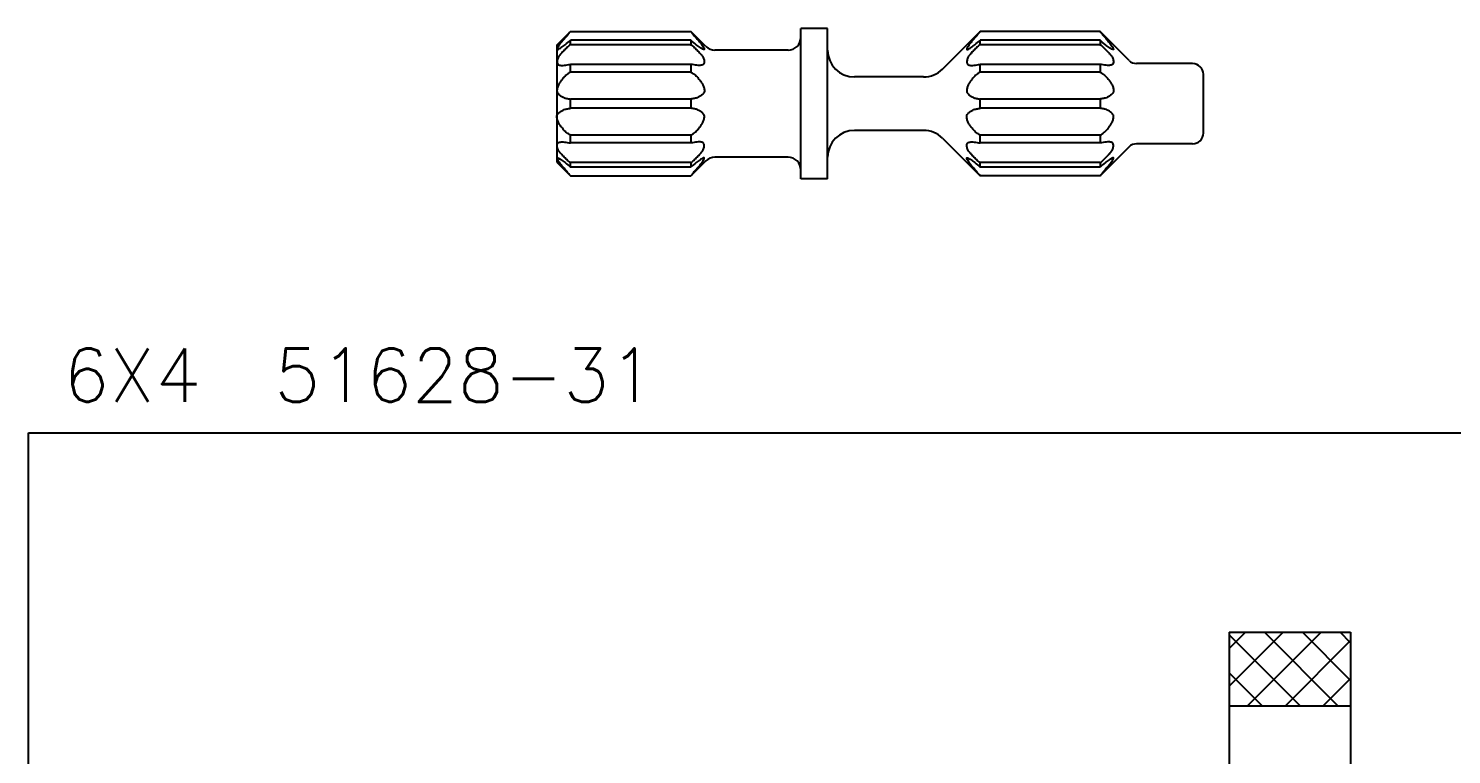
# Model space of a CAD drawing. Extents: x 0 to 74.6, y -2.9 to 21.7.
# Drawn here: x 52.24 to 58.89, y 18.3 to 21.69 of the extents above; entities that cross this region are included whole.
import ezdxf
from ezdxf.enums import TextEntityAlignment as Align

# ---------------------------------------------------------------- set-up
doc = ezdxf.new("R2010")
doc.units = 0
doc.header["$LTSCALE"] = 0.3
doc.header["$MEASUREMENT"] = 0
doc.linetypes.add('CENTER', pattern=[2, 1.25, -0.25, 0.25, -0.25])
doc.layers.add('L1_', color=7, linetype='CONTINUOUS')
doc.layers.add('NOTES', color=2, linetype='CONTINUOUS')
doc.styles.add('250', font='ROMANS', dxfattribs={"height": 0.25})

# ---------------------------------------------------------------- blocks, each defined once
blk = doc.blocks.new('B1457')
at = {"layer": 'L1_', "color": 7, "linetype": 'Continuous'}
for p, q in [((21.947, 1.5733), (22.1992, 1.8255)), ((21.947, 1.7501), (22.0224, 1.8255)), ((22.2785, 1.4821), (21.947, 1.8135)), ((22.0326, 1.4821), (22.376, 1.8255)), ((22.4552, 1.4821), (22.1119, 1.8255)), ((22.514, 1.6001), (22.2887, 1.8255)), ((22.514, 1.7769), (22.4654, 1.8255)), ((22.2094, 1.4821), (22.514, 1.7867)), ((22.1017, 1.4821), (21.947, 1.6368)), ((22.3862, 1.4821), (22.514, 1.61))]:
    blk.add_line(p, q, dxfattribs=at)

msp = doc.modelspace()

# ---------------------------------------------------------------- linework, layer by layer
at = {"layer": 'L1_', "color": 2, "linetype": 'Continuous'}
for p, q in [((54.7129, 21.6107, 2.82), (54.7754, 21.6732, 2.82)), ((54.7754, 21.6732, 2.82), (55.3379, 21.6732, 2.82)), ((55.4079, 21.6033, 2.82), (55.3379, 21.6732, 2.82)), ((55.8519, 20.9845, 2.82), (55.8519, 21.687, 2.82)), ((55.9769, 20.9845, 2.82), (55.9769, 21.687, 2.82)), ((56.5135, 21.4974, 2.82), (56.6894, 21.6732, 2.82)), ((57.2494, 21.6732, 2.82), (56.6894, 21.6732, 2.82)), ((57.3848, 21.5379, 2.82), (57.2494, 21.6732, 2.82)), ((54.7129, 21.0607, 2.82), (54.7129, 21.6107, 2.82)), ((55.7919, 21.5857, 2.82), (55.4503, 21.5857, 2.82)), ((57.7319, 21.1982, 2.82), (57.7319, 21.4732, 2.82)), ((56.4252, 21.4607, 2.82), (56.1019, 21.4607, 2.82)), ((56.4252, 21.2107, 2.82), (56.1019, 21.2107, 2.82)), ((56.5135, 21.1741, 2.82), (56.6894, 20.9982, 2.82)), ((55.7919, 21.0857, 2.82), (55.4503, 21.0857, 2.82)), ((57.3848, 21.1336, 2.82), (57.2494, 20.9982, 2.82)), ((54.7129, 21.0607, 2.82), (54.7754, 20.9982, 2.82)), ((55.4079, 21.0682, 2.82), (55.3379, 20.9982, 2.82)), ((54.7754, 20.9982, 2.82), (55.3379, 20.9982, 2.82)), ((57.2494, 20.9982, 2.82), (56.6894, 20.9982, 2.82)), ((57.8528, 18.8667, -1.2392), (57.8528, 18.5234, -1.4209)), ((58.4198, 18.8667, -0.6368), (58.4198, 18.5234, -0.4551))]:
    msp.add_line(p, q, dxfattribs=at)
at = {"layer": 'L1_', "color": 2, "linetype": 'CENTER'}
for p, q in [((55.9769, 21.687), (55.8519, 21.687)), ((55.9769, 20.9845), (55.8519, 20.9845))]:
    msp.add_line(p, q, dxfattribs=at)
at = {"layer": 'L1_', "color": 3, "linetype": 'Continuous'}
for p, q in [((55.3379, 21.6322), (54.7754, 21.6322)), ((54.7754, 21.6112), (54.7754, 21.6322)), ((55.3379, 21.6112), (54.7754, 21.6112)), ((55.3379, 21.6322), (55.3379, 21.6112)), ((57.2494, 21.6322), (56.6894, 21.6322)), ((56.6894, 21.6112), (56.6894, 21.6322)), ((57.2494, 21.6112), (56.6894, 21.6112)), ((57.2494, 21.6322), (57.2494, 21.6112)), ((55.3379, 21.519), (54.7754, 21.519)), ((54.7754, 21.4826), (54.7754, 21.519)), ((55.3379, 21.4826), (54.7754, 21.4826)), ((55.3379, 21.519), (55.3379, 21.4826)), ((56.6894, 21.4826), (56.6894, 21.519)), ((57.2494, 21.519), (56.6894, 21.519)), ((57.2494, 21.4826), (56.6894, 21.4826)), ((57.2494, 21.519), (57.2494, 21.4826)), ((57.6819, 21.5232), (57.4201, 21.5232)), ((55.3379, 21.3568), (54.7754, 21.3568)), ((54.7754, 21.3147), (54.7754, 21.3568)), ((55.3379, 21.3568), (55.3379, 21.3147)), ((57.2494, 21.3568), (56.6894, 21.3568)), ((56.6894, 21.3147), (56.6894, 21.3568)), ((57.2494, 21.3568), (57.2494, 21.3147)), ((55.3379, 21.3147), (54.7754, 21.3147)), ((57.2494, 21.3147), (56.6894, 21.3147)), ((55.3379, 21.1889), (54.7754, 21.1889)), ((54.7754, 21.1525), (54.7754, 21.1889)), ((55.3379, 21.1525), (54.7754, 21.1525)), ((55.3379, 21.1889), (55.3379, 21.1525)), ((56.6894, 21.1525), (56.6894, 21.1889)), ((57.2494, 21.1889), (56.6894, 21.1889)), ((57.2494, 21.1525), (56.6894, 21.1525)), ((57.2494, 21.1889), (57.2494, 21.1525)), ((57.6819, 21.1482), (57.4201, 21.1482)), ((54.7754, 21.0393), (54.7754, 21.0603)), ((55.3379, 21.0603), (54.7754, 21.0603)), ((55.3379, 21.0393), (54.7754, 21.0393)), ((55.3379, 21.0603), (55.3379, 21.0393)), ((56.6894, 21.0393), (56.6894, 21.0603)), ((57.2494, 21.0603), (56.6894, 21.0603)), ((57.2494, 21.0393), (56.6894, 21.0393)), ((57.2494, 21.0603), (57.2494, 21.0393)), ((57.8528, 18.8667, -1.2392), (58.4198, 18.8667, -1.2392)), ((57.8528, 18.5234, -1.4209), (57.8528, 18.2104, -1.5865)), ((57.8528, 18.5234), (58.4198, 18.5234)), ((58.4198, 18.5234, -0.4551), (58.4198, 18.2104, -0.2895))]:
    msp.add_line(p, q, dxfattribs=at)
for points in [[(54.7754, 21.6732, -0.009933), (54.7594, 21.653, -0.0094), (54.7416, 21.6323, 0.011742), (54.7297, 21.6182, 0.019453), (54.723, 21.6093, 0.038964), (54.713, 21.5919, 0.318203), (54.7134, 21.5892, 0.31394), (54.7158, 21.5888, 0.036188), (54.7326, 21.5981, 0.024162), (54.7508, 21.6112, 0.016725), (54.7754, 21.6322)], [(55.3379, 21.6732, 0.009933), (55.354, 21.653, 0.0094), (55.3718, 21.6323, -0.011742), (55.3837, 21.6182, -0.019453), (55.3904, 21.6093, -0.038964), (55.4004, 21.5919, -0.318203), (55.4, 21.5892, -0.31394), (55.3976, 21.5888, -0.036188), (55.3808, 21.5981, -0.024162), (55.3626, 21.6112, -0.016725), (55.3379, 21.6322)], [(56.6894, 21.6732, -0.009933), (56.6734, 21.653, -0.0094), (56.6556, 21.6323, 0.011742), (56.6437, 21.6182, 0.019453), (56.637, 21.6093, 0.038964), (56.6269, 21.5919, 0.318203), (56.6274, 21.5892, 0.31394), (56.6298, 21.5888, 0.036188), (56.6466, 21.5981, 0.024162), (56.6648, 21.6112, 0.016725), (56.6894, 21.6322)], [(57.2494, 21.6732, 0.009933), (57.2655, 21.653, 0.0094), (57.2832, 21.6323, -0.011742), (57.2952, 21.6182, -0.019453), (57.3019, 21.6093, -0.038964), (57.3119, 21.5919, -0.318203), (57.3115, 21.5892, -0.31394), (57.3091, 21.5888, -0.036188), (57.2922, 21.5981, -0.024162), (57.2741, 21.6112, -0.016725), (57.2494, 21.6322)], [(54.7754, 21.6112, 0.051857), (54.7663, 21.6048, 0.025464), (54.75, 21.5892, 0.001412), (54.735, 21.5731, 0.004446), (54.7302, 21.568, 0.02446), (54.7215, 21.5572, 0.045631), (54.7176, 21.5509, 0.048749), (54.715, 21.5437, 0.041627), (54.7134, 21.535, 0.065034), (54.7138, 21.5255, 0.121713), (54.7158, 21.5208, 0.115954), (54.7197, 21.5176, 0.06813), (54.7278, 21.5149, 0.046127), (54.7354, 21.5142, 0.030127), (54.747, 21.5149, 0.011037), (54.7607, 21.5169, -0.010256), (54.7754, 21.519)], [(55.3379, 21.6112, -0.051857), (55.3471, 21.6048, -0.025464), (55.3634, 21.5892, -0.001412), (55.3784, 21.5731, -0.004446), (55.3832, 21.568, -0.02446), (55.3919, 21.5572, -0.045631), (55.3958, 21.5509, -0.048749), (55.3984, 21.5437, -0.041627), (55.4, 21.535, -0.065034), (55.3996, 21.5255, -0.121713), (55.3976, 21.5208, -0.115954), (55.3937, 21.5176, -0.06813), (55.3856, 21.5149, -0.046127), (55.378, 21.5142, -0.030127), (55.3664, 21.5149, -0.011037), (55.3527, 21.5169, 0.010256), (55.3379, 21.519)], [(56.6894, 21.6112, 0.051857), (56.6803, 21.6048, 0.025464), (56.664, 21.5892, 0.001412), (56.6489, 21.5731, 0.004446), (56.6442, 21.568, 0.02446), (56.6355, 21.5572, 0.045631), (56.6316, 21.5509, 0.048749), (56.629, 21.5437, 0.041627), (56.6274, 21.535, 0.065034), (56.6278, 21.5255, 0.121713), (56.6298, 21.5208, 0.115954), (56.6337, 21.5176, 0.06813), (56.6418, 21.5149, 0.046127), (56.6494, 21.5142, 0.030127), (56.661, 21.5149, 0.011037), (56.6747, 21.5169, -0.010256), (56.6894, 21.519)], [(57.2494, 21.6112, -0.051857), (57.2585, 21.6048, -0.025464), (57.2748, 21.5892, -0.001412), (57.2899, 21.5731, -0.004446), (57.2946, 21.568, -0.02446), (57.3034, 21.5572, -0.045631), (57.3073, 21.5509, -0.048749), (57.3099, 21.5437, -0.041627), (57.3115, 21.535, -0.065034), (57.3111, 21.5255, -0.121713), (57.3091, 21.5208, -0.115954), (57.3051, 21.5176, -0.06813), (57.297, 21.5149, -0.046127), (57.2895, 21.5142, -0.030127), (57.2778, 21.5149, -0.011037), (57.2642, 21.5169, 0.010256), (57.2494, 21.519)], [(54.7754, 21.4826, 0.023794), (54.7631, 21.4752, 0.030572), (54.7542, 21.4683, 0.03008), (54.7466, 21.4609, 0.017896), (54.735, 21.4471, 0.012957), (54.7272, 21.4365, 0.021995), (54.723, 21.43, 0.021904), (54.7196, 21.4235, 0.019321), (54.7164, 21.4159, 0.061117), (54.7124, 21.3992, 0.11274), (54.7134, 21.3899, 0.101849), (54.7177, 21.3827, 0.056123), (54.729, 21.3728, 0.034902), (54.741, 21.3657, 0.044004), (54.7512, 21.3616, 0.03233), (54.758, 21.3601, -0.012533), (54.7754, 21.3568)], [(55.3379, 21.4826, -0.023794), (55.3503, 21.4752, -0.030572), (55.3592, 21.4683, -0.03008), (55.3668, 21.4609, -0.017896), (55.3784, 21.4471, -0.012957), (55.3862, 21.4365, -0.021995), (55.3904, 21.43, -0.021904), (55.3938, 21.4235, -0.019321), (55.397, 21.4159, -0.061117), (55.401, 21.3992, -0.11274), (55.4, 21.3899, -0.101849), (55.3957, 21.3827, -0.056123), (55.3844, 21.3728, -0.034902), (55.3724, 21.3657, -0.044004), (55.3622, 21.3616, -0.03233), (55.3554, 21.3601, 0.012533), (55.3379, 21.3568)], [(56.6894, 21.4826, 0.023794), (56.6771, 21.4752, 0.030572), (56.6682, 21.4683, 0.03008), (56.6606, 21.4609, 0.017896), (56.649, 21.4471, 0.012957), (56.6412, 21.4365, 0.021995), (56.637, 21.43, 0.021904), (56.6336, 21.4235, 0.019321), (56.6304, 21.4159, 0.061117), (56.6264, 21.3992, 0.11274), (56.6274, 21.3899, 0.101849), (56.6317, 21.3827, 0.056123), (56.643, 21.3728, 0.034902), (56.655, 21.3657, 0.044004), (56.6652, 21.3616, 0.03233), (56.6719, 21.3601, -0.012533), (56.6894, 21.3568)], [(57.2494, 21.4826, -0.023794), (57.2617, 21.4752, -0.030572), (57.2706, 21.4683, -0.03008), (57.2783, 21.4609, -0.017896), (57.2898, 21.4471, -0.012957), (57.2977, 21.4365, -0.021995), (57.3019, 21.43, -0.021904), (57.3052, 21.4235, -0.019321), (57.3085, 21.4159, -0.061117), (57.3125, 21.3992, -0.11274), (57.3115, 21.3899, -0.101849), (57.3072, 21.3827, -0.056123), (57.2958, 21.3728, -0.034902), (57.2839, 21.3657, -0.044004), (57.2736, 21.3616, -0.03233), (57.2669, 21.3601, 0.012533), (57.2494, 21.3568)], [(54.7754, 21.1889, -0.023794), (54.7631, 21.1963, -0.030572), (54.7542, 21.2031, -0.03008), (54.7466, 21.2106, -0.017896), (54.735, 21.2244, -0.012957), (54.7272, 21.2349, -0.021995), (54.723, 21.2415, -0.021904), (54.7196, 21.248, -0.019321), (54.7164, 21.2556, -0.061117), (54.7124, 21.2723, -0.11274), (54.7134, 21.2816, -0.101849), (54.7177, 21.2887, -0.056123), (54.729, 21.2987, -0.034902), (54.741, 21.3058, -0.044004), (54.7512, 21.3099, -0.03233), (54.758, 21.3114, 0.012533), (54.7754, 21.3147)], [(55.3379, 21.1889, 0.023794), (55.3503, 21.1963, 0.030572), (55.3592, 21.2031, 0.03008), (55.3668, 21.2106, 0.017896), (55.3784, 21.2244, 0.012957), (55.3862, 21.2349, 0.021995), (55.3904, 21.2415, 0.021904), (55.3938, 21.248, 0.019321), (55.397, 21.2556, 0.061117), (55.401, 21.2723, 0.11274), (55.4, 21.2816, 0.101849), (55.3957, 21.2887, 0.056123), (55.3844, 21.2987, 0.034902), (55.3724, 21.3058, 0.044004), (55.3622, 21.3099, 0.03233), (55.3554, 21.3114, -0.012533), (55.3379, 21.3147)], [(56.6894, 21.1889, -0.023794), (56.6771, 21.1963, -0.030572), (56.6682, 21.2031, -0.03008), (56.6606, 21.2106, -0.017896), (56.649, 21.2244, -0.012957), (56.6412, 21.2349, -0.021995), (56.637, 21.2415, -0.021904), (56.6336, 21.248, -0.019321), (56.6304, 21.2556, -0.061117), (56.6264, 21.2723, -0.11274), (56.6274, 21.2816, -0.101849), (56.6317, 21.2887, -0.056123), (56.643, 21.2987, -0.034902), (56.655, 21.3058, -0.044004), (56.6652, 21.3099, -0.03233), (56.6719, 21.3114, 0.012533), (56.6894, 21.3147)], [(57.2494, 21.1889, 0.023794), (57.2617, 21.1963, 0.030572), (57.2706, 21.2031, 0.03008), (57.2783, 21.2106, 0.017896), (57.2898, 21.2244, 0.012957), (57.2977, 21.2349, 0.021995), (57.3019, 21.2415, 0.021904), (57.3052, 21.248, 0.019321), (57.3085, 21.2556, 0.061117), (57.3125, 21.2723, 0.11274), (57.3115, 21.2816, 0.101849), (57.3072, 21.2887, 0.056123), (57.2958, 21.2987, 0.034902), (57.2839, 21.3058, 0.044004), (57.2736, 21.3099, 0.03233), (57.2669, 21.3114, -0.012533), (57.2494, 21.3147)], [(54.7754, 21.0603, -0.051857), (54.7663, 21.0667, -0.025464), (54.75, 21.0823, -0.001412), (54.735, 21.0983, -0.004446), (54.7302, 21.1035, -0.02446), (54.7215, 21.1142, -0.045631), (54.7176, 21.1206, -0.048749), (54.715, 21.1277, -0.041627), (54.7134, 21.1365, -0.065034), (54.7138, 21.146, -0.121713), (54.7158, 21.1507, -0.115954), (54.7197, 21.1539, -0.06813), (54.7278, 21.1566, -0.046127), (54.7354, 21.1573, -0.030127), (54.747, 21.1566, -0.011037), (54.7607, 21.1546, 0.010256), (54.7754, 21.1525)], [(55.3379, 21.0603, 0.051857), (55.3471, 21.0667, 0.025464), (55.3634, 21.0823, 0.001412), (55.3784, 21.0983, 0.004446), (55.3832, 21.1035, 0.02446), (55.3919, 21.1142, 0.045631), (55.3958, 21.1206, 0.048749), (55.3984, 21.1277, 0.041627), (55.4, 21.1365, 0.065034), (55.3996, 21.146, 0.121713), (55.3976, 21.1507, 0.115954), (55.3937, 21.1539, 0.06813), (55.3856, 21.1566, 0.046127), (55.378, 21.1573, 0.030127), (55.3664, 21.1566, 0.011037), (55.3527, 21.1546, -0.010256), (55.3379, 21.1525)], [(56.6894, 21.0603, -0.051857), (56.6803, 21.0667, -0.025464), (56.664, 21.0823, -0.001412), (56.6489, 21.0983, -0.004446), (56.6442, 21.1035, -0.02446), (56.6355, 21.1142, -0.045631), (56.6316, 21.1206, -0.048749), (56.629, 21.1277, -0.041627), (56.6274, 21.1365, -0.065034), (56.6278, 21.146, -0.121713), (56.6298, 21.1507, -0.115954), (56.6337, 21.1539, -0.06813), (56.6418, 21.1566, -0.046127), (56.6494, 21.1573, -0.030127), (56.661, 21.1566, -0.011037), (56.6747, 21.1546, 0.010256), (56.6894, 21.1525)], [(57.2494, 21.0603, 0.051857), (57.2585, 21.0667, 0.025464), (57.2748, 21.0823, 0.001412), (57.2899, 21.0983, 0.004446), (57.2946, 21.1035, 0.02446), (57.3034, 21.1142, 0.045631), (57.3073, 21.1206, 0.048749), (57.3099, 21.1277, 0.041627), (57.3115, 21.1365, 0.065034), (57.3111, 21.146, 0.121713), (57.3091, 21.1507, 0.115954), (57.3051, 21.1539, 0.06813), (57.297, 21.1566, 0.046127), (57.2895, 21.1573, 0.030127), (57.2778, 21.1566, 0.011037), (57.2642, 21.1546, -0.010256), (57.2494, 21.1525)], [(54.7754, 20.9982, 0.009933), (54.7594, 21.0185, 0.0094), (54.7416, 21.0392, -0.011742), (54.7297, 21.0533, -0.019453), (54.723, 21.0622, -0.038964), (54.713, 21.0796, -0.318203), (54.7134, 21.0823, -0.31394), (54.7158, 21.0827, -0.036188), (54.7326, 21.0734, -0.024162), (54.7508, 21.0603, -0.016725), (54.7754, 21.0393)], [(55.3379, 20.9982, -0.009933), (55.354, 21.0185, -0.0094), (55.3718, 21.0392, 0.011742), (55.3837, 21.0533, 0.019453), (55.3904, 21.0622, 0.038964), (55.4004, 21.0796, 0.318203), (55.4, 21.0823, 0.31394), (55.3976, 21.0827, 0.036188), (55.3808, 21.0734, 0.024162), (55.3626, 21.0603, 0.016725), (55.3379, 21.0393)], [(56.6894, 20.9982, 0.009933), (56.6734, 21.0185, 0.0094), (56.6556, 21.0392, -0.011742), (56.6437, 21.0533, -0.019453), (56.637, 21.0622, -0.038964), (56.6269, 21.0796, -0.318203), (56.6274, 21.0823, -0.31394), (56.6298, 21.0827, -0.036188), (56.6466, 21.0734, -0.024162), (56.6648, 21.0603, -0.016725), (56.6894, 21.0393)], [(57.2494, 20.9982, -0.009933), (57.2655, 21.0185, -0.0094), (57.2832, 21.0392, 0.011742), (57.2952, 21.0533, 0.019453), (57.3019, 21.0622, 0.038964), (57.3119, 21.0796, 0.318203), (57.3115, 21.0823, 0.31394), (57.3091, 21.0827, 0.036188), (57.2922, 21.0734, 0.024162), (57.2741, 21.0603, 0.016725), (57.2494, 21.0393)]]:
    msp.add_lwpolyline(points, format="xyb", dxfattribs=at)
at = {"layer": 'L1_', "color": 2, "linetype": 'Continuous'}
for centre, radius, start, end in [((55.7919, 21.6457, 2.82), 0.06, 270, 0), ((55.4503, 21.6457, 2.82), 0.06, 225, 270), ((56.1019, 21.5857, 2.82), 0.125, 180, 270), ((56.4252, 21.5857, 2.82), 0.125, 270, 315), ((56.1019, 21.0857, 2.82), 0.125, 90, 180), ((56.4252, 21.0857, 2.82), 0.125, 45, 90), ((55.4503, 21.0257, 2.82), 0.06, 90, 135.00001), ((55.7919, 21.0257, 2.82), 0.06, 0, 90)]:
    msp.add_arc(centre, radius, start, end, dxfattribs=at)
at = {"layer": 'L1_', "color": 3, "linetype": 'Continuous'}
for centre, start, end in [((57.4201, 21.5732), 225, 270), ((57.6819, 21.4732), 0, 90), ((57.4201, 21.0982), 90, 135.00001), ((57.6819, 21.1982), 270, 0)]:
    msp.add_arc(centre, 0.05, start, end, dxfattribs=at)
at = {"layer": 'NOTES'}
for p, q in [((52.2436, 19.7988), (62.2436, 19.7988)), ((52.2436, 13.1321), (52.2436, 19.7988))]:
    msp.add_line(p, q, dxfattribs=at)

# ---------------------------------------------------------------- block references
at = {"layer": 'L1_', "color": 7, "linetype": 'Continuous'}
msp.add_blockref('B1457', (35.9057, 17.0413), dxfattribs=at)

# ---------------------------------------------------------------- texts
at = {"layer": 'NOTES', "color": 11, "style": '250'}
msp.add_text('6X4  51628-31', height=0.25, dxfattribs=at).set_placement((53.7889, 20.0678), align=Align.MIDDLE)

doc.saveas('drawing.dxf')
